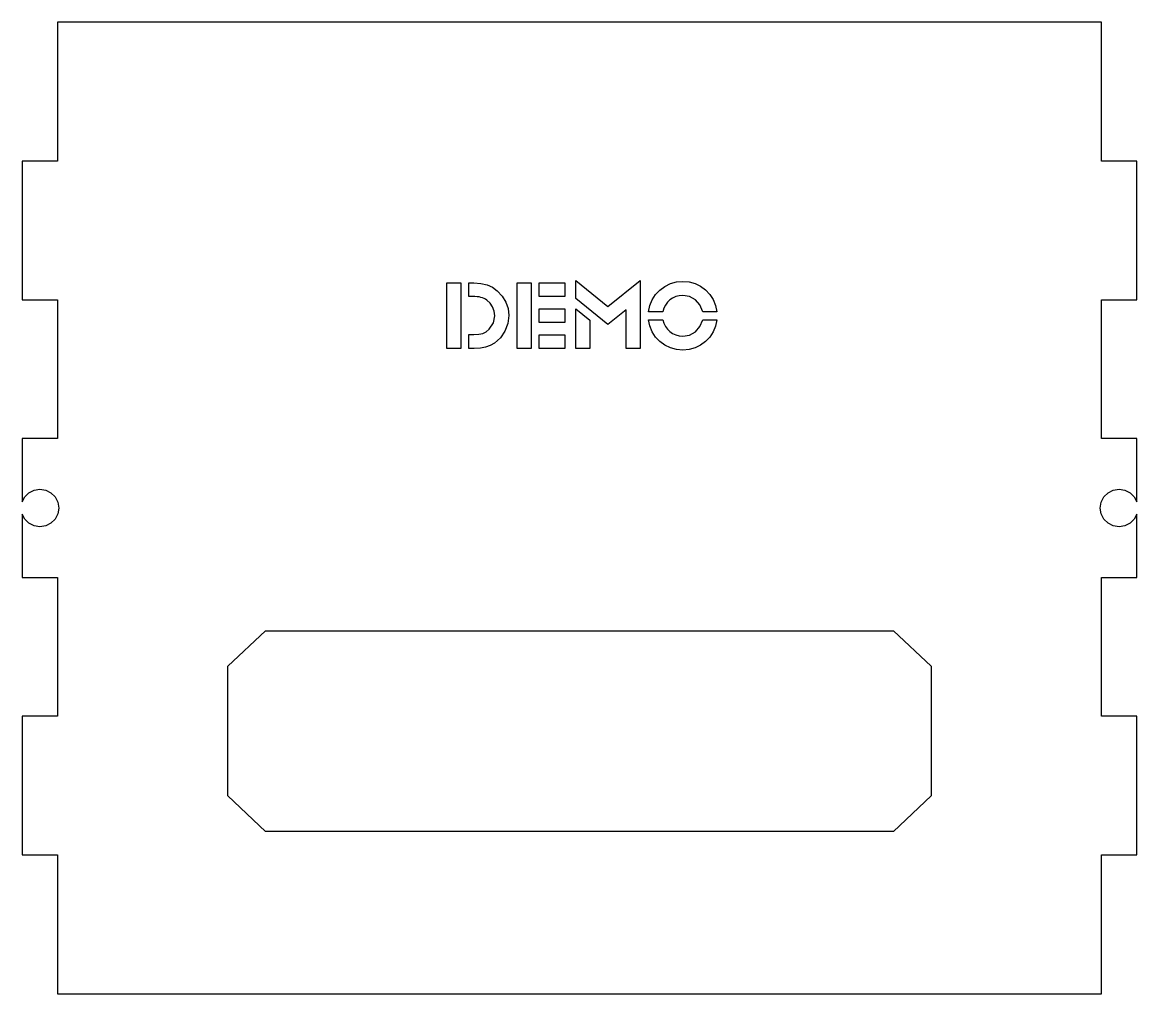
# Model space of a CAD drawing. Header units: metres. Extents: x 0 to 494, y 0 to 238.
# Drawn here: x 0 to 94.9, y 0 to 82.6 of the extents above; entities that cross this region are included whole.
import ezdxf

# ---------------------------------------------------------------- set-up
doc = ezdxf.new("R2010")
doc.units = ezdxf.units.M

msp = doc.modelspace()

# ---------------------------------------------------------------- linework, layer by layer
for p, q in [((91.87, 82.6465), (3, 82.6465)), ((3, 82.6465), (3, 70.8399)), ((91.87, 70.8399), (91.87, 82.6465)), ((3, 70.8399), (0, 70.8399)), ((0, 70.8399), (0, 59.0332)), ((94.87, 70.8399), (91.87, 70.8399)), ((94.87, 59.0332), (94.87, 70.8399)), ((36.1362, 54.8996), (36.1362, 60.4753)), ((36.1362, 60.4753), (37.3362, 60.4753)), ((37.3362, 60.4753), (37.3362, 54.8996)), ((38.0028, 59.3079), (38.0028, 60.4753)), ((38.0028, 60.4753), (38.4277, 60.4753)), ((38.4277, 60.4753), (39.0454, 60.4357)), ((39.0454, 60.4357), (39.5652, 60.317)), ((39.5652, 60.317), (40.0183, 60.1107)), ((40.0183, 60.1107), (40.4359, 59.8086)), ((40.4359, 59.8086), (40.8546, 59.3553)), ((42.1176, 54.8996), (42.1176, 60.4753)), ((42.1176, 60.4753), (43.3176, 60.4753)), ((43.3176, 60.4753), (43.3176, 54.8996)), ((44.0009, 59.3079), (44.0009, 60.4753)), ((44.0009, 60.4753), (46.1924, 60.4753)), ((46.1924, 60.4753), (46.1924, 59.3079)), ((47.1144, 59.141), (47.1144, 60.6743)), ((47.1144, 60.6743), (49.8559, 58.4577)), ((49.8559, 58.4577), (52.5974, 60.6743)), ((52.5974, 60.6743), (52.5974, 54.8996)), ((53.919, 59.4846), (54.2763, 59.8654)), ((54.2763, 59.8654), (54.695, 60.1763)), ((54.695, 60.1763), (55.1679, 60.4103)), ((55.1679, 60.4103), (55.6825, 60.557)), ((55.6825, 60.557), (56.2262, 60.6059)), ((56.2262, 60.6059), (56.7689, 60.558)), ((56.7689, 60.558), (57.2803, 60.4145)), ((57.2803, 60.4145), (57.749, 60.1846)), ((57.749, 60.1846), (58.1636, 59.8778)), ((58.1636, 59.8778), (58.5177, 59.5002)), ((0, 59.0332), (3, 59.0332)), ((3, 59.0332), (3, 47.2266)), ((38.3111, 59.3079), (38.0028, 59.3079)), ((38.5308, 59.3048), (38.3111, 59.3079)), ((38.7235, 59.2954), (38.5308, 59.3048)), ((38.8933, 59.2767), (38.7235, 59.2954)), ((39.0444, 59.2454), (38.8933, 59.2767)), ((39.1808, 59.2027), (39.0444, 59.2454)), ((39.3069, 59.1496), (39.1808, 59.2027)), ((39.4267, 59.085), (39.3069, 59.1496)), ((39.5443, 59.0079), (39.4267, 59.085)), ((39.8266, 58.7506), (39.5443, 59.0079)), ((40.8546, 59.3553), (41.1609, 58.8459)), ((41.1609, 58.8459), (41.3484, 58.2885)), ((46.1924, 59.3079), (44.0009, 59.3079)), ((49.8475, 56.9328), (47.1144, 59.141)), ((53.4233, 58.5474), (53.6305, 59.0411)), ((53.6305, 59.0411), (53.919, 59.4846)), ((54.918, 58.8224), (54.743, 58.5828)), ((55.1262, 59.0244), (54.918, 58.8224)), ((55.3637, 59.187), (55.1262, 59.0244)), ((55.6262, 59.3078), (55.3637, 59.187)), ((55.9116, 59.3828), (55.6262, 59.3078)), ((56.2179, 59.4078), (55.9116, 59.3828)), ((56.8012, 59.3151), (56.2179, 59.4078)), ((57.3011, 59.037), (56.8012, 59.3151)), ((57.6865, 58.5964), (57.3011, 59.037)), ((58.5177, 59.5002), (58.8052, 59.0577)), ((58.8052, 59.0577), (59.0146, 58.5599)), ((91.87, 47.2266), (91.87, 59.0332)), ((91.87, 59.0332), (94.87, 59.0332)), ((40.0401, 58.4288), (39.8266, 58.7506)), ((40.1745, 58.0632), (40.0401, 58.4288)), ((40.2193, 57.6746), (40.1745, 58.0632)), ((41.3484, 58.2885), (41.4109, 57.6916)), ((44.0009, 57.0999), (44.0009, 58.2673)), ((44.0009, 58.2673), (46.1924, 58.2673)), ((46.1924, 58.2673), (46.1924, 57.0999)), ((47.1144, 54.8996), (47.1144, 58.2744)), ((47.1144, 58.2744), (48.3143, 57.3161)), ((51.3974, 58.1744), (49.8475, 56.9328)), ((51.3974, 54.8996), (51.3974, 58.1744)), ((53.3097, 58.0162), (53.4233, 58.5474)), ((54.518, 58.0162), (53.3097, 58.0162)), ((54.6075, 58.312), (54.518, 58.0162)), ((54.743, 58.5828), (54.6075, 58.312)), ((57.9261, 58.0162), (57.6865, 58.5964)), ((59.1344, 58.0162), (57.9261, 58.0162)), ((59.0146, 58.5599), (59.1344, 58.0162)), ((39.7443, 56.533), (40.1005, 57.0642)), ((40.1005, 57.0642), (40.2193, 57.6746)), ((41.3307, 57.0124), (41.0901, 56.3748)), ((41.4109, 57.6916), (41.3307, 57.0124)), ((46.1924, 57.0999), (44.0009, 57.0999)), ((48.3143, 57.3161), (48.3143, 54.8996)), ((53.4233, 56.8083), (53.3097, 57.3395)), ((53.3097, 57.3395), (54.518, 57.3395)), ((54.518, 57.3395), (54.6075, 57.0385)), ((54.6075, 57.0385), (54.743, 56.7687)), ((57.6865, 56.7594), (57.9261, 57.3395)), ((57.9261, 57.3395), (59.1344, 57.3395)), ((59.1344, 57.3395), (59.0146, 56.7958)), ((38.0028, 54.8996), (38.0028, 56.0747)), ((38.0028, 56.0747), (38.4361, 56.0747)), ((38.4361, 56.0747), (38.86, 56.1007)), ((38.86, 56.1007), (39.1985, 56.1788)), ((39.1985, 56.1788), (39.4829, 56.3195)), ((39.4829, 56.3195), (39.7443, 56.533)), ((41.0901, 56.3748), (40.7057, 55.8122)), ((44.0009, 54.8996), (44.0009, 56.067)), ((44.0009, 56.067), (46.1924, 56.067)), ((46.1924, 56.067), (46.1924, 54.8996)), ((53.6305, 56.3147), (53.4233, 56.8083)), ((53.919, 55.8711), (53.6305, 56.3147)), ((54.743, 56.7687), (54.918, 56.5323)), ((54.918, 56.5323), (55.1262, 56.3312)), ((55.1262, 56.3312), (55.3637, 56.1687)), ((55.3637, 56.1687), (55.6262, 56.0479)), ((55.6262, 56.0479), (55.9116, 55.9729)), ((56.2179, 55.948), (56.8012, 56.0406)), ((56.8012, 56.0406), (57.3011, 56.3188)), ((57.3011, 56.3188), (57.6865, 56.7594)), ((58.8052, 56.298), (58.5177, 55.8555)), ((59.0146, 56.7958), (58.8052, 56.298)), ((39.8308, 55.1497), (39.4402, 55.008)), ((40.1943, 55.358), (39.8308, 55.1497)), ((40.7057, 55.8122), (40.1943, 55.358)), ((54.2763, 55.4903), (53.919, 55.8711)), ((54.695, 55.1794), (54.2763, 55.4903)), ((55.1679, 54.9454), (54.695, 55.1794)), ((55.9116, 55.9729), (56.2179, 55.948)), ((57.749, 55.1711), (57.2803, 54.9412)), ((58.1636, 55.4779), (57.749, 55.1711)), ((58.5177, 55.8555), (58.1636, 55.4779)), ((37.3362, 54.8996), (36.1362, 54.8996)), ((38.4777, 54.8996), (38.0028, 54.8996)), ((38.9975, 54.9267), (38.4777, 54.8996)), ((39.4402, 55.008), (38.9975, 54.9267)), ((43.3176, 54.8996), (42.1176, 54.8996)), ((46.1924, 54.8996), (44.0009, 54.8996)), ((48.3143, 54.8996), (47.1144, 54.8996)), ((52.5974, 54.8996), (51.3974, 54.8996)), ((55.6825, 54.7987), (55.1679, 54.9454)), ((56.2262, 54.7499), (55.6825, 54.7987)), ((56.7689, 54.7977), (56.2262, 54.7499)), ((57.2803, 54.9412), (56.7689, 54.7977)), ((3, 47.2266), (0, 47.2266)), ((0, 47.2266), (0, 41.8602)), ((94.87, 47.2266), (91.87, 47.2266)), ((94.87, 41.8602), (94.87, 47.2266)), ((0.5595, 42.6177), (1.0056, 42.8449)), ((1.0056, 42.8449), (1.5, 42.9232)), ((1.5, 42.9232), (1.9944, 42.8449)), ((1.9944, 42.8449), (2.4404, 42.6177)), ((92.4295, 42.6177), (92.8756, 42.8449)), ((92.8756, 42.8449), (93.37, 42.9232)), ((93.37, 42.9232), (93.8644, 42.8449)), ((93.8644, 42.8449), (94.3105, 42.6177)), ((0, 41.8602), (0.2056, 42.2637)), ((0.2056, 42.2637), (0.5595, 42.6177)), ((2.4404, 42.6177), (2.7944, 42.2637)), ((2.7944, 42.2637), (3.0217, 41.8177)), ((3.0217, 41.8177), (3.1, 41.3232)), ((91.77, 41.3232), (91.8483, 41.8177)), ((91.8483, 41.8177), (92.0756, 42.2637)), ((92.0756, 42.2637), (92.4295, 42.6177)), ((94.3105, 42.6177), (94.6644, 42.2637)), ((94.6644, 42.2637), (94.87, 41.8602)), ((3.0217, 40.8288), (2.7944, 40.3828)), ((3.1, 41.3232), (3.0217, 40.8288)), ((91.8483, 40.8288), (91.77, 41.3232)), ((92.0756, 40.3828), (91.8483, 40.8288)), ((0.2056, 40.3828), (0, 40.7863)), ((0, 40.7863), (0, 35.4199)), ((0.5595, 40.0288), (0.2056, 40.3828)), ((1.0056, 39.8016), (0.5595, 40.0288)), ((2.4404, 40.0288), (1.9944, 39.8016)), ((2.7944, 40.3828), (2.4404, 40.0288)), ((92.4295, 40.0288), (92.0756, 40.3828)), ((92.8756, 39.8016), (92.4295, 40.0288)), ((94.3105, 40.0288), (93.8644, 39.8016)), ((94.6644, 40.3828), (94.3105, 40.0288)), ((94.87, 40.7863), (94.6644, 40.3828)), ((94.87, 35.4199), (94.87, 40.7863)), ((1.5, 39.7233), (1.0056, 39.8016)), ((1.9944, 39.8016), (1.5, 39.7233)), ((93.37, 39.7233), (92.8756, 39.8016)), ((93.8644, 39.8016), (93.37, 39.7233)), ((0, 35.4199), (3, 35.4199)), ((3, 35.4199), (3, 23.6133)), ((91.87, 23.6133), (91.87, 35.4199)), ((91.87, 35.4199), (94.87, 35.4199)), ((17.4935, 27.8588), (20.7101, 30.8743)), ((20.7101, 30.8743), (74.1578, 30.8743)), ((74.1578, 30.8743), (77.3743, 27.8588)), ((17.4935, 16.8203), (17.4935, 27.8588)), ((77.3743, 27.8588), (77.3743, 16.8203)), ((3, 23.6133), (0, 23.6133)), ((0, 23.6133), (0, 11.8066)), ((94.87, 23.6133), (91.87, 23.6133)), ((94.87, 11.8066), (94.87, 23.6133)), ((20.7101, 13.8056), (17.4935, 16.8203)), ((77.3743, 16.8203), (74.1578, 13.8056)), ((74.1578, 13.8056), (20.7101, 13.8056)), ((0, 11.8066), (3, 11.8066)), ((3, 11.8066), (3, 0)), ((91.87, 11.8066), (94.87, 11.8066)), ((91.87, 0), (91.87, 11.8066)), ((3, 0), (91.87, 0))]:
    msp.add_line(p, q)

doc.saveas('drawing.dxf')
